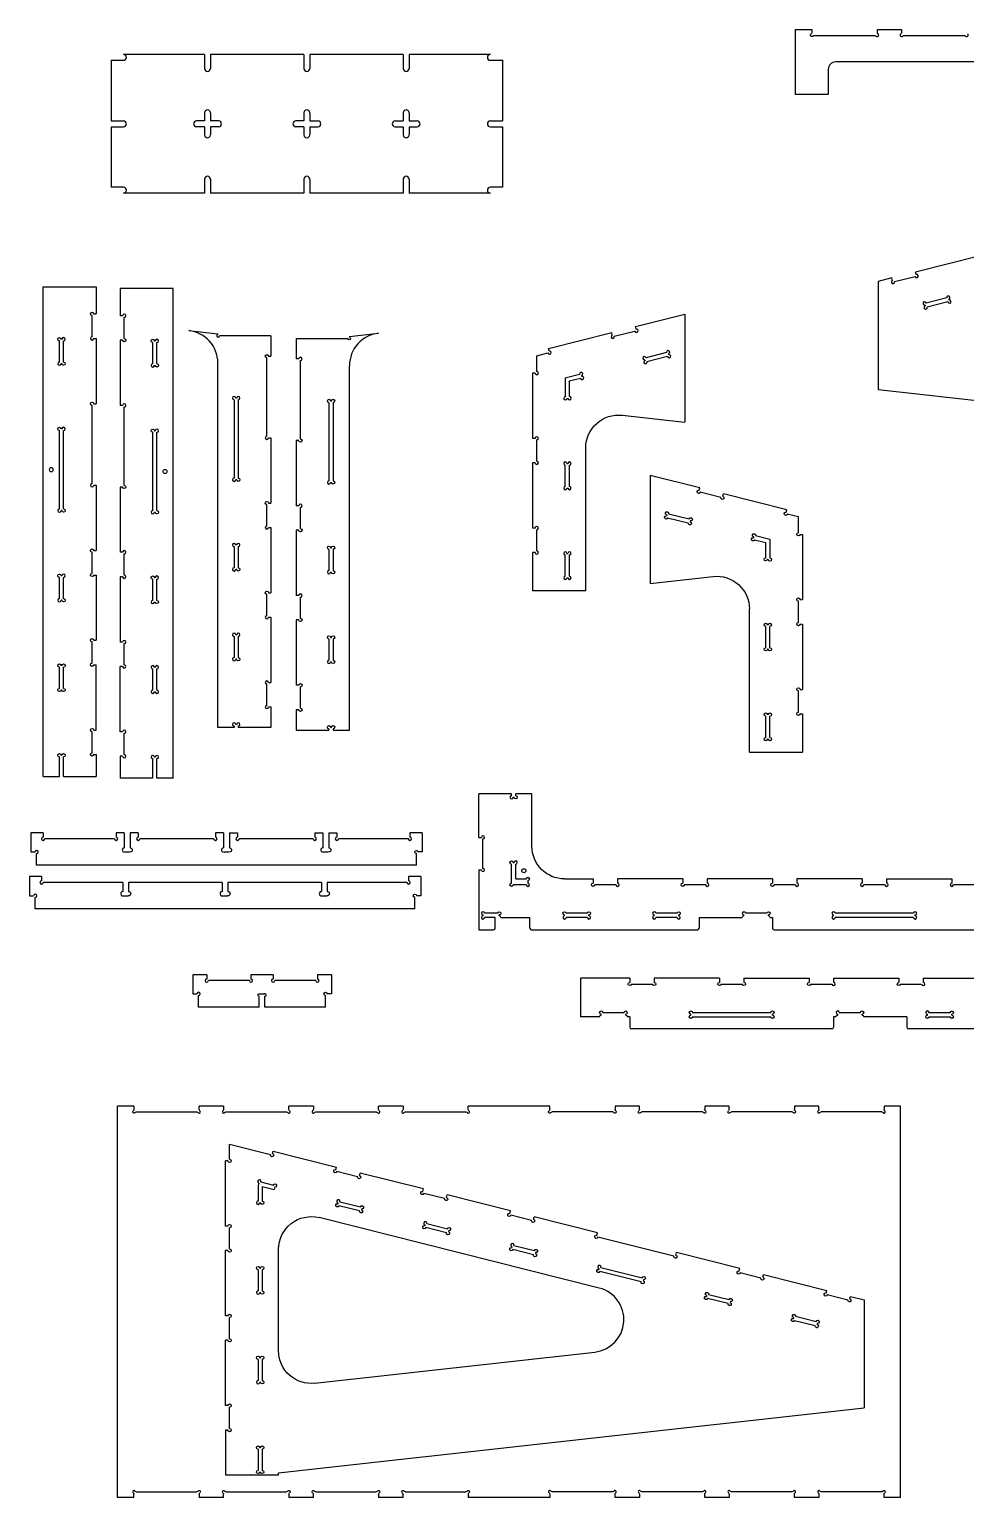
# Model space of a CAD drawing. Extents: x 304 to 4950, y 262 to 4906.
# Drawn here: x 304 to 3220, y 335 to 4906 of the extents above; entities that cross this region are included whole.
import ezdxf

# ---------------------------------------------------------------- set-up
doc = ezdxf.new("R2010")
doc.units = 0
doc.header["$LTSCALE"] = 12.7
doc.layers.add('VISIBLE', color=7, linetype='CONTINUOUS')

msp = doc.modelspace()

# ---------------------------------------------------------------- linework, layer by layer
at = {"layer": 'VISIBLE'}
for p, q in [((2690.7, 4906.3), (2740.7, 4906.3)), ((2690.7, 4703.1), (2690.7, 4906.3)), ((2740.7, 4906.3), (2740.7, 4895.4)), ((2945.5, 4895.4), (2945.5, 4905.5)), ((2945.5, 4905.5), (3020.1, 4905.5)), ((3020.1, 4905.5), (3020.1, 4895.4)), ((2748.8, 4887.3), (2937.4, 4887.3)), ((3028.2, 4887.3), (3216.8, 4887.3)), ((558.6, 4809.9), (596.7, 4809.9)), ((558.6, 4809.9), (558.6, 4621.3)), ((849.7, 4828.1), (596.7, 4828.1)), ((849.7, 4828.1), (849.7, 4784.5)), ((867.9, 4828.1), (867.9, 4784.5)), ((1159.1, 4828.1), (867.9, 4828.1)), ((1159.1, 4828.1), (1159.1, 4784.5)), ((1177.3, 4828.1), (1177.3, 4784.5)), ((1468.4, 4828.1), (1177.3, 4828.1)), ((1468.4, 4828.1), (1468.4, 4784.5)), ((1486.6, 4828.1), (1486.6, 4784.5)), ((1739.7, 4828.1), (1486.6, 4828.1)), ((1739.7, 4809.9), (1777.8, 4809.9)), ((1777.8, 4809.9), (1777.8, 4621.3)), ((3909.9, 4804.7), (2815.6, 4804.7)), ((2792.3, 4781.4), (2792.3, 4703.1)), ((2792.3, 4703.1), (2690.7, 4703.1)), ((558.6, 4621.3), (596.7, 4621.3)), ((849.7, 4621.3), (824.3, 4621.3)), ((849.7, 4646.7), (849.7, 4621.3)), ((867.9, 4646.7), (867.9, 4621.3)), ((893.3, 4621.3), (867.9, 4621.3)), ((1159.1, 4621.3), (1133.7, 4621.3)), ((1159.1, 4646.7), (1159.1, 4621.3)), ((1177.3, 4646.7), (1177.3, 4621.3)), ((1177.3, 4621.3), (1202.7, 4621.3)), ((1443, 4621.3), (1468.4, 4621.3)), ((1468.4, 4646.7), (1468.4, 4621.3)), ((1486.6, 4646.7), (1486.6, 4621.3)), ((1486.6, 4621.3), (1512, 4621.3)), ((1739.7, 4621.3), (1777.8, 4621.3)), ((558.6, 4603.1), (596.7, 4603.1)), ((558.6, 4603.1), (558.6, 4414.5)), ((849.7, 4603.1), (824.3, 4603.1)), ((849.7, 4603.1), (849.7, 4577.7)), ((867.9, 4603.1), (867.9, 4577.7)), ((893.3, 4603.1), (867.9, 4603.1)), ((1159.1, 4603.1), (1133.7, 4603.1)), ((1159.1, 4603.1), (1159.1, 4577.7)), ((1177.3, 4603.1), (1177.3, 4577.7)), ((1177.3, 4603.1), (1202.7, 4603.1)), ((1443, 4603.1), (1468.4, 4603.1)), ((1468.4, 4603.1), (1468.4, 4577.7)), ((1486.6, 4603.1), (1486.6, 4577.7)), ((1486.6, 4603.1), (1512, 4603.1)), ((1739.7, 4603.1), (1777.8, 4603.1)), ((1777.8, 4603.1), (1777.8, 4414.5)), ((849.7, 4439.9), (849.7, 4396.3)), ((867.9, 4439.9), (867.9, 4396.3)), ((1159.1, 4439.9), (1159.1, 4396.3)), ((1177.3, 4439.9), (1177.3, 4396.3)), ((1468.4, 4439.9), (1468.4, 4396.3)), ((1486.6, 4439.9), (1486.6, 4396.3)), ((596.7, 4414.5), (558.6, 4414.5)), ((849.7, 4396.3), (596.7, 4396.3)), ((1159.1, 4396.3), (867.9, 4396.3)), ((1468.4, 4396.3), (1177.3, 4396.3)), ((1739.7, 4396.3), (1486.6, 4396.3)), ((1777.8, 4414.5), (1739.7, 4414.5)), ((3261.7, 4200.3), (3064.6, 4150.7)), ((2990.7, 4132.2), (2947.8, 4121.4)), ((2947.8, 4121.4), (2947.8, 3784.9)), ((2992.6, 4124.5), (2990.7, 4132.2)), ((2998.8, 4120.8), (3062.8, 4136.9)), ((3066.5, 4143.1), (3064.6, 4150.7)), ((346.4, 2580.3), (346.4, 4104.3)), ((346.4, 4104.3), (512, 4104.3)), ((512, 4104.3), (512, 4020.2)), ((586.1, 4099), (586.1, 4014.8)), ((751.8, 4099), (586.1, 4099)), ((751.8, 2575), (751.8, 4099)), ((3161.5, 4070.1), (3097.5, 4054)), ((3093.7, 4035.5), (3096.7, 4035.2)), ((3093.8, 4047.8), (3094.5, 4045.1)), ((3164.7, 4057.5), (3100.6, 4041.4)), ((3167.7, 4066.4), (3168.4, 4063.7)), ((499, 3949.1), (499, 4015.1)), ((504.1, 4020.2), (512, 4020.2)), ((594, 4014.8), (586.1, 4014.8)), ((599.1, 3943.7), (599.1, 4009.8)), ((2191.7, 3980.7), (2345.8, 4019.5)), ((2193.6, 3973.1), (2191.7, 3980.7)), ((2345.8, 4019.5), (2345.8, 3683)), ((397.2, 3870.4), (397.2, 3936.5)), ((405.1, 3941.6), (402.3, 3941.6)), ((410.1, 3870.4), (410.1, 3936.5)), ((504.1, 3944), (512, 3944)), ((512, 3944), (512, 3740.8)), ((586.1, 3938.6), (586.1, 3735.4)), ((594, 3938.6), (586.1, 3938.6)), ((693.1, 3936.2), (695.9, 3936.2)), ((800.4, 3968.5), (890.8, 3958.5)), ((890.8, 3956.6), (890.8, 3958.5)), ((1056.4, 3952.3), (896.3, 3952.3)), ((1056.4, 3952.3), (1056.4, 3888.8)), ((1135.2, 3943.8), (1135.2, 3880.2)), ((1135.2, 3943.8), (1295.3, 3943.8)), ((1300.8, 3950), (1391.2, 3960)), ((1300.8, 3950), (1300.8, 3948.1)), ((1920.7, 3912.6), (2117.8, 3962.2)), ((2119.7, 3954.5), (2117.8, 3962.2)), ((2125.9, 3950.8), (2189.9, 3966.9)), ((688, 3865.1), (688, 3931.1)), ((701, 3865.1), (701, 3931.1)), ((1048.5, 3888.8), (1056.4, 3888.8)), ((1884.4, 3890.2), (1919, 3898.8)), ((1884.4, 3841.2), (1884.4, 3890.2)), ((1922.6, 3905), (1920.7, 3912.6)), ((2288.6, 3900.1), (2224.6, 3884)), ((2291.8, 3887.5), (2227.7, 3871.4)), ((2294.8, 3896.4), (2295.5, 3893.7)), ((405.1, 3865.4), (402.3, 3865.4)), ((693.1, 3860), (695.9, 3860)), ((890.8, 2733.1), (890.8, 3867.5)), ((1043.5, 3639.8), (1043.5, 3883.7)), ((1143, 3880.2), (1135.2, 3880.2)), ((1148.1, 3631.3), (1148.1, 3875.2)), ((1300.8, 2724.6), (1300.8, 3859)), ((2220.9, 3877.8), (2221.6, 3875.1)), ((1871.5, 3836.1), (1871.5, 3632.9)), ((1879.3, 3836.1), (1871.5, 3836.1)), ((2017.7, 3832), (1973.3, 3820.8)), ((1973.3, 3820.8), (1973.3, 3762.6)), ((2020.8, 3819.4), (1985.7, 3810.6)), ((1986.3, 3808.3), (1985.7, 3810.6)), ((1986.3, 3763.4), (1986.3, 3808.3)), ((2023.8, 3828.3), (2024.5, 3825.6)), ((941.6, 3753.1), (941.6, 3509.2)), ((949.5, 3758.1), (946.7, 3758.1)), ((954.6, 3753.1), (954.6, 3509.2)), ((1242.1, 3749.6), (1244.9, 3749.6)), ((1978.4, 3757.5), (1981.3, 3757.5)), ((2947.8, 3784.9), (4772.1, 3582.4)), ((499, 3491.9), (499, 3735.7)), ((504.1, 3740.8), (512, 3740.8)), ((594, 3735.4), (586.1, 3735.4)), ((599.1, 3486.5), (599.1, 3730.4)), ((1237, 3744.5), (1237, 3500.7)), ((1250, 3744.5), (1250, 3500.7)), ((2149.9, 3704.8), (2345.8, 3683)), ((397.2, 3413.2), (397.2, 3657.1)), ((405.1, 3662.2), (402.3, 3662.2)), ((410.1, 3413.2), (410.1, 3657.1)), ((688, 3407.9), (688, 3651.7)), ((693.1, 3656.8), (695.9, 3656.8)), ((701, 3407.9), (701, 3651.7)), ((1048.5, 3634.8), (1056.4, 3634.8)), ((1056.4, 3634.8), (1056.4, 3431.6)), ((1135.2, 3626.2), (1135.2, 3423)), ((1143, 3626.2), (1135.2, 3626.2)), ((1879.3, 3632.9), (1871.5, 3632.9)), ((1884.4, 3561.8), (1884.4, 3627.8)), ((2037.1, 3158.2), (2037.1, 3603.8)), ((1871.5, 3556.7), (1871.5, 3353.5)), ((1879.3, 3556.7), (1871.5, 3556.7)), ((1973.3, 3483.2), (1973.3, 3549.2)), ((1978.4, 3554.3), (1981.2, 3554.3)), ((1986.3, 3483.2), (1986.3, 3549.2)), ((504.1, 3486.8), (512, 3486.8)), ((512, 3486.8), (512, 3283.6)), ((586.1, 3481.4), (586.1, 3278.2)), ((594, 3481.4), (586.1, 3481.4)), ((949.5, 3504.1), (946.7, 3504.1)), ((1242.1, 3495.6), (1244.9, 3495.6)), ((1978.4, 3478.1), (1981.2, 3478.1)), ((2392.1, 3478.7), (2237.9, 3517.5)), ((2237.9, 3517.5), (2237.9, 3181)), ((2390.1, 3471.1), (2392.1, 3478.7)), ((1048.5, 3431.6), (1056.4, 3431.6)), ((2457.9, 3448.8), (2393.8, 3464.9)), ((2464.1, 3452.5), (2466, 3460.2)), ((2663, 3410.6), (2466, 3460.2)), ((405.1, 3408.2), (402.3, 3408.2)), ((693.1, 3402.8), (695.9, 3402.8)), ((1043.5, 3360.4), (1043.5, 3426.5)), ((1143, 3423), (1135.2, 3423)), ((1148.1, 3351.9), (1148.1, 3418)), ((2289, 3394.4), (2288.3, 3391.7)), ((2292, 3385.5), (2356, 3369.4)), ((2295.1, 3398.1), (2359.2, 3382)), ((2661.1, 3403), (2663, 3410.6)), ((2699.4, 3388.1), (2664.8, 3396.8)), ((2699.4, 3339.2), (2699.4, 3388.1)), ((1048.5, 3355.4), (1056.4, 3355.4)), ((1056.4, 3355.4), (1056.4, 3152.2)), ((1135.2, 3346.8), (1135.2, 3143.6)), ((1143, 3346.8), (1135.2, 3346.8)), ((1879.3, 3353.5), (1871.5, 3353.5)), ((1884.4, 3282.4), (1884.4, 3348.4)), ((2362.9, 3375.8), (2362.2, 3373.1)), ((941.6, 3295.9), (941.6, 3229.8)), ((949.5, 3300.9), (946.7, 3300.9)), ((954.6, 3295.9), (954.6, 3229.8)), ((1242.1, 3292.4), (1244.9, 3292.4)), ((2559.9, 3326.3), (2559.3, 3323.6)), ((2563, 3317.4), (2598.1, 3308.6)), ((2566.1, 3330), (2610.5, 3318.8)), ((2597.5, 3306.3), (2598.1, 3308.6)), ((2597.5, 3261.4), (2597.5, 3306.3)), ((2610.5, 3318.8), (2610.5, 3260.5)), ((2704.4, 3334.1), (2712.3, 3334.1)), ((2712.3, 3334.1), (2712.3, 3130.9)), ((499, 3212.5), (499, 3278.5)), ((504.1, 3283.6), (512, 3283.6)), ((594, 3278.2), (586.1, 3278.2)), ((599.1, 3207.1), (599.1, 3273.2)), ((1237, 3287.3), (1237, 3221.3)), ((1250, 3287.3), (1250, 3221.3)), ((1871.5, 3277.3), (1871.5, 3158.2)), ((1879.3, 3277.3), (1871.5, 3277.3)), ((1973.3, 3203.8), (1973.3, 3269.8)), ((1978.4, 3274.9), (1981.2, 3274.9)), ((1986.3, 3203.8), (1986.3, 3269.8)), ((2605.4, 3255.5), (2602.5, 3255.5)), ((405.1, 3205), (402.3, 3205)), ((504.1, 3207.4), (512, 3207.4)), ((512, 3207.4), (512, 3004.2)), ((586.1, 3202), (586.1, 2998.8)), ((594, 3202), (586.1, 3202)), ((949.5, 3224.7), (946.7, 3224.7)), ((1242.1, 3216.2), (1244.9, 3216.2)), ((2237.9, 3181), (2433.9, 3202.8)), ((397.2, 3133.8), (397.2, 3199.9)), ((410.1, 3133.8), (410.1, 3199.9)), ((688, 3128.5), (688, 3194.5)), ((693.1, 3199.6), (695.9, 3199.6)), ((701, 3128.5), (701, 3194.5)), ((2037.1, 3158.2), (1871.5, 3158.2)), ((1978.4, 3198.7), (1981.2, 3198.7)), ((405.1, 3128.8), (402.3, 3128.8)), ((693.1, 3123.4), (695.9, 3123.4)), ((1043.5, 3081), (1043.5, 3147.1)), ((1048.5, 3152.2), (1056.4, 3152.2)), ((1143, 3143.6), (1135.2, 3143.6)), ((1148.1, 3072.5), (1148.1, 3138.6)), ((2699.4, 3059.8), (2699.4, 3125.8)), ((2704.4, 3130.9), (2712.3, 3130.9)), ((1048.5, 3076), (1056.4, 3076)), ((1056.4, 3076), (1056.4, 2872.8)), ((1135.2, 3067.4), (1135.2, 2864.2)), ((1143, 3067.4), (1135.2, 3067.4)), ((2546.7, 2656.2), (2546.7, 3101.8)), ((949.5, 3021.5), (946.7, 3021.5)), ((2597.5, 2981.1), (2597.5, 3047.2)), ((2605.4, 3052.3), (2602.6, 3052.3)), ((2610.5, 2981.1), (2610.5, 3047.2)), ((2704.4, 3054.7), (2712.3, 3054.7)), ((2712.3, 3054.7), (2712.3, 2851.5)), ((499, 2933.1), (499, 2999.1)), ((504.1, 3004.2), (512, 3004.2)), ((594, 2998.8), (586.1, 2998.8)), ((599.1, 2927.7), (599.1, 2993.8)), ((941.6, 3016.5), (941.6, 2950.4)), ((954.6, 3016.5), (954.6, 2950.4)), ((1237, 3007.9), (1237, 2941.9)), ((1242.1, 3013), (1244.9, 3013)), ((1250, 3007.9), (1250, 2941.9)), ((2605.4, 2976.1), (2602.6, 2976.1)), ((504.1, 2928), (512, 2928)), ((512, 2724.8), (512, 2928)), ((949.5, 2945.3), (946.7, 2945.3)), ((1242.1, 2936.8), (1244.9, 2936.8)), ((397.2, 2854.4), (397.2, 2920.5)), ((405.1, 2925.6), (402.3, 2925.6)), ((410.1, 2854.4), (410.1, 2920.5)), ((586.1, 2719.4), (586.1, 2922.6)), ((594, 2922.6), (586.1, 2922.6)), ((688, 2849.1), (688, 2915.1)), ((693.1, 2920.2), (695.9, 2920.2)), ((701, 2849.1), (701, 2915.1)), ((405.1, 2849.4), (402.3, 2849.4)), ((693.1, 2844), (695.9, 2844)), ((1043.5, 2801.6), (1043.5, 2867.7)), ((1048.5, 2872.8), (1056.4, 2872.8)), ((1143, 2864.2), (1135.2, 2864.2)), ((1148.1, 2793.1), (1148.1, 2859.2)), ((2699.4, 2780.4), (2699.4, 2846.4)), ((2704.4, 2851.5), (2712.3, 2851.5)), ((1048.5, 2796.6), (1056.4, 2796.6)), ((1056.4, 2796.6), (1056.4, 2733.1)), ((1135.2, 2788), (1135.2, 2724.6)), ((1143, 2788), (1135.2, 2788)), ((2597.5, 2701.7), (2597.5, 2767.8)), ((2605.4, 2772.9), (2602.6, 2772.9)), ((2610.5, 2701.7), (2610.5, 2767.8)), ((2704.4, 2775.3), (2712.3, 2775.3)), ((2712.3, 2775.3), (2712.3, 2656.2)), ((499, 2653.7), (499, 2719.7)), ((504.1, 2724.8), (512, 2724.8)), ((594, 2719.4), (586.1, 2719.4)), ((599.1, 2648.3), (599.1, 2714.4)), ((941.6, 2733.1), (890.8, 2733.1)), ((941.6, 2737.1), (941.6, 2733.1)), ((949.5, 2742.1), (946.7, 2742.1)), ((954.6, 2737.1), (954.6, 2733.1)), ((1056.4, 2733.1), (954.6, 2733.1)), ((1135.2, 2724.6), (1237, 2724.6)), ((1237, 2728.5), (1237, 2724.6)), ((1242.1, 2733.6), (1244.9, 2733.6)), ((1250, 2728.5), (1250, 2724.6)), ((1250, 2724.6), (1300.8, 2724.6)), ((2546.7, 2656.2), (2712.3, 2656.2)), ((2605.4, 2696.7), (2602.6, 2696.7)), ((397.2, 2580.3), (397.2, 2641.1)), ((405.1, 2646.2), (402.3, 2646.2)), ((410.1, 2580.3), (410.1, 2641.1)), ((504.1, 2648.6), (512, 2648.6)), ((512, 2648.6), (512, 2580.3)), ((586.1, 2643.2), (586.1, 2575)), ((594, 2643.2), (586.1, 2643.2)), ((688, 2575), (688, 2635.7)), ((693.1, 2640.8), (695.9, 2640.8)), ((701, 2575), (701, 2635.7)), ((346.4, 2580.3), (397.2, 2580.3)), ((410.1, 2580.3), (512, 2580.3)), ((688, 2575), (586.1, 2575)), ((751.8, 2575), (701, 2575)), ((1703.8, 2390.7), (1703.8, 2525.7)), ((1805.7, 2525.7), (1703.8, 2525.7)), ((1805.7, 2520.4), (1805.7, 2525.7)), ((1810.8, 2515.3), (1813.6, 2515.3)), ((1818.6, 2520.4), (1818.6, 2525.7)), ((1869.4, 2525.7), (1818.6, 2525.7)), ((1869.4, 2362.9), (1869.4, 2525.7)), ((308.2, 2404.6), (308.2, 2345.1)), ((346.3, 2404.6), (308.2, 2404.6)), ((346.3, 2404.6), (346.3, 2391.4)), ((568.9, 2386.4), (351.4, 2386.4)), ((574, 2404.6), (574, 2391.4)), ((599.4, 2404.6), (574, 2404.6)), ((599.4, 2404.6), (599.4, 2358)), ((617.6, 2404.6), (617.6, 2358)), ((643, 2404.6), (617.6, 2404.6)), ((643, 2404.6), (643, 2391.4)), ((878.3, 2386.4), (648.1, 2386.4)), ((883.3, 2404.6), (883.3, 2391.4)), ((908.7, 2404.6), (883.3, 2404.6)), ((908.7, 2404.6), (908.7, 2358)), ((926.9, 2404.6), (926.9, 2358)), ((926.9, 2404.6), (952.3, 2404.6)), ((952.3, 2404.6), (952.3, 2391.4)), ((1187.6, 2386.4), (957.4, 2386.4)), ((1192.7, 2404.6), (1192.7, 2391.4)), ((1192.7, 2404.6), (1218.1, 2404.6)), ((1218.1, 2404.6), (1218.1, 2358)), ((1236.3, 2404.6), (1236.3, 2358)), ((1236.3, 2404.6), (1261.7, 2404.6)), ((1261.7, 2404.6), (1261.7, 2391.4)), ((1484.3, 2386.4), (1266.8, 2386.4)), ((1489.3, 2404.6), (1489.3, 2391.4)), ((1527.4, 2404.6), (1489.3, 2404.6)), ((1527.4, 2404.6), (1527.4, 2345.1)), ((1703.8, 2390.7), (1711.7, 2390.7)), ((1716.8, 2294.2), (1716.8, 2385.7)), ((308.2, 2345.1), (321.4, 2345.1)), ((326.4, 2303.8), (326.4, 2340)), ((601.2, 2345.1), (615.8, 2345.1)), ((910.5, 2345.1), (925.1, 2345.1)), ((1219.9, 2345.1), (1234.5, 2345.1)), ((1509.2, 2303.8), (1509.2, 2340)), ((1527.4, 2345.1), (1514.3, 2345.1)), ((1509.2, 2303.8), (326.4, 2303.8)), ((1703.8, 2289.1), (1703.8, 2103.1)), ((1703.8, 2289.1), (1711.7, 2289.1)), ((1805.7, 2248.2), (1805.7, 2307)), ((1810.8, 2312.1), (1813.6, 2312.1)), ((1818.6, 2261.3), (1818.6, 2307)), ((303.7, 2268.5), (303.7, 2209)), ((341.8, 2268.5), (303.7, 2268.5)), ((341.8, 2268.5), (341.8, 2255.4)), ((594.8, 2250.3), (346.8, 2250.3)), ((594.8, 2250.3), (594.8, 2222)), ((613, 2250.3), (613, 2222)), ((904.2, 2250.3), (613, 2250.3)), ((904.2, 2250.3), (904.2, 2222)), ((1213.5, 2250.3), (922.4, 2250.3)), ((922.4, 2250.3), (922.4, 2222)), ((1213.5, 2250.3), (1213.5, 2222)), ((1231.7, 2250.3), (1231.7, 2222)), ((1479.7, 2250.3), (1231.7, 2250.3)), ((1484.8, 2268.5), (1484.8, 2255.4)), ((1522.9, 2268.5), (1484.8, 2268.5)), ((1522.9, 2268.5), (1522.9, 2209)), ((1851.4, 2243.1), (1810.8, 2243.1)), ((1818.6, 2261.3), (1851.4, 2261.3)), ((1856.5, 2256.2), (1856.5, 2248.2)), ((1971, 2261.3), (2059.7, 2261.3)), ((2059.7, 2261.3), (2059.7, 2248.2)), ((2130.8, 2243.1), (2064.8, 2243.1)), ((2135.9, 2261.3), (2135.9, 2248.2)), ((2339.1, 2261.3), (2135.9, 2261.3)), ((2339.1, 2261.3), (2339.1, 2248.2)), ((2410.2, 2243.1), (2344.2, 2243.1)), ((2415.3, 2261.3), (2415.3, 2248.2)), ((2618.5, 2261.3), (2415.3, 2261.3)), ((2618.5, 2261.3), (2618.5, 2248.2)), ((2689.6, 2243.1), (2623.6, 2243.1)), ((2694.7, 2261.3), (2694.7, 2248.2)), ((2897.9, 2261.3), (2694.7, 2261.3)), ((2897.9, 2261.3), (2897.9, 2248.2)), ((2969, 2243.1), (2903, 2243.1)), ((2974.1, 2261.3), (2974.1, 2248.2)), ((2974.1, 2261.3), (3177.3, 2261.3)), ((3177.3, 2261.3), (3177.3, 2248.2)), ((3248.4, 2243.1), (3182.4, 2243.1)), ((303.7, 2209), (316.8, 2209)), ((321.9, 2167.7), (321.9, 2203.9)), ((596.6, 2209), (611.2, 2209)), ((906, 2209), (920.6, 2209)), ((1215.3, 2209), (1229.9, 2209)), ((1504.6, 2167.7), (1504.6, 2203.9)), ((1522.9, 2209), (1509.7, 2209)), ((1504.6, 2167.7), (321.9, 2167.7)), ((1716.8, 2149.1), (1716.8, 2146.3)), ((1762.5, 2154.2), (1721.9, 2154.2)), ((1767.6, 2146.3), (1767.6, 2149.1)), ((1970.8, 2146.3), (1970.8, 2149.1)), ((2041.9, 2154.2), (1975.9, 2154.2)), ((2047, 2146.3), (2047, 2149.1)), ((2250.2, 2146.3), (2250.2, 2149.1)), ((2321.3, 2154.2), (2255.3, 2154.2)), ((2326.4, 2146.3), (2326.4, 2149.1)), ((2529.6, 2146.3), (2529.6, 2149.1)), ((2600.7, 2154.2), (2534.7, 2154.2)), ((2605.8, 2146.3), (2605.8, 2149.1)), ((2809, 2146.3), (2809, 2149.1)), ((3057.9, 2154.2), (2814.1, 2154.2)), ((3063, 2146.3), (3063, 2149.1)), ((1703.8, 2103.1), (1749.8, 2103.1)), ((1754.9, 2141.2), (1721.9, 2141.2)), ((1754.9, 2108.2), (1754.9, 2141.2)), ((1772.7, 2141.2), (1862.8, 2141.2)), ((1862.8, 2108.2), (1862.8, 2141.2)), ((1867.9, 2103.1), (2384.8, 2103.1)), ((2041.9, 2141.2), (1975.9, 2141.2)), ((2321.3, 2141.2), (2255.3, 2141.2)), ((2389.9, 2141.2), (2524.5, 2141.2)), ((2389.9, 2141.2), (2389.9, 2108.2)), ((2610.9, 2141.2), (2618.5, 2141.2)), ((2618.5, 2141.2), (2618.5, 2108.2)), ((2623.6, 2103.1), (3248.4, 2103.1)), ((3057.9, 2141.2), (2814.1, 2141.2)), ((812.7, 1962.7), (812.7, 1903.2)), ((856.3, 1962.7), (812.7, 1962.7)), ((856.3, 1962.7), (856.3, 1949.5)), ((989, 1944.5), (861.4, 1944.5)), ((994.1, 1962.7), (994.1, 1949.5)), ((1063.1, 1962.7), (994.1, 1962.7)), ((1063.1, 1962.7), (1063.1, 1949.5)), ((1195.8, 1944.5), (1068.2, 1944.5)), ((1200.9, 1962.7), (1200.9, 1949.5)), ((1244.5, 1962.7), (1200.9, 1962.7)), ((1244.5, 1962.7), (1244.5, 1903.2)), ((2021, 1952.2), (2021, 1832.2)), ((2174, 1952.2), (2021, 1952.2)), ((2174, 1952.2), (2174, 1939.1)), ((2179, 1934), (2245.1, 1934)), ((2250.2, 1952.2), (2250.2, 1939.1)), ((2453.4, 1952.2), (2250.2, 1952.2)), ((2453.4, 1952.2), (2453.4, 1939.1)), ((2458.4, 1934), (2524.5, 1934)), ((2529.6, 1952.2), (2529.6, 1939.1)), ((2529.6, 1952.2), (2732.8, 1952.2)), ((2732.8, 1952.2), (2732.8, 1939.1)), ((2737.8, 1934), (2803.9, 1934)), ((2809, 1952.2), (2809, 1939.1)), ((2809, 1952.2), (3012.2, 1952.2)), ((3012.2, 1952.2), (3012.2, 1939.1)), ((3017.2, 1934), (3083.3, 1934)), ((3088.4, 1952.2), (3088.4, 1939.1)), ((3088.4, 1952.2), (3291.6, 1952.2)), ((812.7, 1903.2), (825.8, 1903.2)), ((830.9, 1861.9), (830.9, 1898.1)), ((1019.5, 1861.9), (1019.5, 1895.8)), ((1020.8, 1903.2), (1036.5, 1903.2)), ((1037.7, 1861.9), (1037.7, 1895.8)), ((1226.3, 1861.9), (1226.3, 1898.1)), ((1244.5, 1903.2), (1231.4, 1903.2)), ((1019.5, 1861.9), (830.9, 1861.9)), ((1226.3, 1861.9), (1037.7, 1861.9)), ((2080, 1832.2), (2021, 1832.2)), ((2085.1, 1837.3), (2085.1, 1840.1)), ((2090.1, 1845.1), (2156.2, 1845.1)), ((2161.3, 1837.3), (2161.3, 1840.1)), ((2174, 1832.2), (2166.3, 1832.2)), ((2174, 1832.2), (2174, 1799.2)), ((2364.5, 1837.3), (2364.5, 1840.1)), ((2369.5, 1845.1), (2613.4, 1845.1)), ((2369.5, 1832.2), (2613.4, 1832.2)), ((2618.5, 1837.3), (2618.5, 1840.1)), ((2816.6, 1832.2), (2809, 1832.2)), ((2809, 1832.2), (2809, 1799.2)), ((2821.7, 1837.3), (2821.7, 1840.1)), ((2826.7, 1845.1), (2892.8, 1845.1)), ((2897.9, 1837.3), (2897.9, 1840.1)), ((3037.6, 1832.2), (2902.9, 1832.2)), ((3037.6, 1832.2), (3037.6, 1799.2)), ((3101.1, 1837.3), (3101.1, 1840.1)), ((3106.1, 1845.1), (3172.2, 1845.1)), ((3106.1, 1832.2), (3172.2, 1832.2)), ((3177.3, 1837.3), (3177.3, 1840.1)), ((2803.9, 1794.1), (2179, 1794.1)), ((3559.5, 1794.1), (3042.6, 1794.1)), ((578.7, 335), (578.7, 1554.2)), ((629.5, 1554.2), (578.7, 1554.2)), ((629.5, 1554.2), (629.5, 1543.2)), ((636.8, 1535.9), (825.4, 1535.9)), ((832.7, 1543.2), (832.7, 1554.2)), ((908.9, 1554.2), (832.7, 1554.2)), ((908.9, 1554.2), (908.9, 1543.2)), ((916.2, 1535.9), (1104.8, 1535.9)), ((1112.1, 1543.2), (1112.1, 1554.2)), ((1188.3, 1554.2), (1112.1, 1554.2)), ((1188.3, 1554.2), (1188.3, 1543.2)), ((1195.6, 1535.9), (1384.2, 1535.9)), ((1391.5, 1543.2), (1391.5, 1554.2)), ((1467.7, 1554.2), (1391.5, 1554.2)), ((1467.7, 1554.2), (1467.7, 1543.2)), ((1475, 1535.9), (1663.6, 1535.9)), ((1670.9, 1543.2), (1670.9, 1554.2)), ((1924.9, 1554.2), (1670.9, 1554.2)), ((1924.9, 1543.2), (1924.9, 1554.2)), ((2120.8, 1535.9), (1932.2, 1535.9)), ((2128.1, 1554.2), (2128.1, 1543.2)), ((2204.3, 1554.2), (2128.1, 1554.2)), ((2204.3, 1543.2), (2204.3, 1554.2)), ((2400.2, 1535.9), (2211.6, 1535.9)), ((2407.5, 1554.2), (2407.5, 1543.2)), ((2483.7, 1554.2), (2407.5, 1554.2)), ((2483.7, 1543.2), (2483.7, 1554.2)), ((2679.6, 1535.9), (2491, 1535.9)), ((2686.9, 1554.2), (2686.9, 1543.2)), ((2763.1, 1554.2), (2686.9, 1554.2)), ((2763.1, 1543.2), (2763.1, 1554.2)), ((2959, 1535.9), (2770.4, 1535.9)), ((2966.3, 1554.2), (2966.3, 1543.2)), ((3017.1, 1554.2), (2966.3, 1554.2)), ((3017.1, 335), (3017.1, 1554.2)), ((927.4, 1388.6), (927.4, 1434.3)), ((1055, 1402.2), (927.4, 1434.3)), ((914.4, 1180.3), (914.4, 1383.5)), ((922.3, 1383.5), (914.4, 1383.5)), ((1061.2, 1405.9), (1063.1, 1413.5)), ((1063.1, 1413.5), (1260.2, 1364)), ((1258.3, 1356.4), (1260.2, 1364)), ((1326, 1334.1), (1262, 1350.2)), ((1332.2, 1337.8), (1334.1, 1345.4)), ((1531.2, 1295.9), (1334.1, 1345.4)), ((1016.7, 1306.8), (1016.3, 1303.7)), ((1016.3, 1303.7), (1016.3, 1258)), ((1018.6, 1314.5), (1016.7, 1306.8)), ((1024.8, 1318.1), (1064.2, 1308.2)), ((1029.2, 1303.7), (1066, 1294.4)), ((1029.2, 1303.7), (1029.2, 1258)), ((1067.9, 1302.1), (1066, 1294.4)), ((1529.3, 1288.3), (1531.2, 1295.9)), ((1597, 1266), (1532.9, 1282.1)), ((1021.3, 1252.9), (1024.1, 1252.9)), ((1265, 1252.5), (1264.3, 1249.8)), ((1332, 1227.6), (1268, 1243.7)), ((1271.1, 1256.2), (1335.2, 1240.1)), ((1603.2, 1269.7), (1605.1, 1277.3)), ((1802.1, 1227.8), (1605.1, 1277.3)), ((2078.8, 987.5), (1206.4, 1206.8)), ((1338.9, 1234), (1338.2, 1231.3)), ((1800.2, 1220.2), (1802.1, 1227.8)), ((1868, 1197.9), (1803.9, 1214)), ((1874.1, 1201.6), (1876, 1209.2)), ((2073.1, 1159.7), (1876, 1209.2)), ((922.3, 1180.3), (914.4, 1180.3)), ((927.4, 1109.2), (927.4, 1175.2)), ((1536, 1184.4), (1535.3, 1181.7)), ((1603, 1159.5), (1539, 1175.6)), ((1542.1, 1188.1), (1606.2, 1172)), ((1609.9, 1165.9), (1609.2, 1163.1)), ((2071.2, 1152), (2073.1, 1159.7)), ((2311.4, 1086.4), (2074.9, 1145.9)), ((914.4, 900.9), (914.4, 1104.1)), ((922.3, 1104.1), (914.4, 1104.1)), ((1080, 792.1), (1080, 1108.2)), ((1806.9, 1116.3), (1806.2, 1113.6)), ((1874, 1091.4), (1809.9, 1107.5)), ((1813.1, 1120), (1877.1, 1103.9)), ((1880.8, 1097.8), (1880.1, 1095)), ((2317.5, 1090.1), (2319.5, 1097.8)), ((2516.5, 1048.2), (2319.5, 1097.8)), ((2084.1, 1051.9), (2212.7, 1019.6)), ((1016.3, 1044.6), (1016.3, 978.6)), ((1021.3, 1049.7), (1024.1, 1049.7)), ((1029.2, 1044.6), (1029.2, 978.6)), ((2077.9, 1048.2), (2077.2, 1045.5)), ((2209.5, 1007), (2080.9, 1039.3)), ((2216.4, 1013.4), (2215.7, 1010.7)), ((2514.6, 1040.6), (2516.5, 1048.2)), ((2582.3, 1018.3), (2518.3, 1034.4)), ((2588.5, 1022), (2590.4, 1029.7)), ((2590.4, 1029.7), (2787.5, 980.1)), ((1021.3, 973.5), (1024.1, 973.5)), ((2413.4, 963.9), (2412.8, 961.2)), ((2419.6, 967.6), (2483.6, 951.5)), ((2785.6, 972.5), (2787.5, 980.1)), ((2853.3, 950.2), (2789.3, 966.3)), ((2859.5, 953.9), (2861.4, 961.6)), ((2861.4, 961.6), (2904.3, 950.8)), ((2480.5, 938.9), (2416.4, 955)), ((2487.3, 945.3), (2486.7, 942.6)), ((2904.3, 950.8), (2904.3, 614.3)), ((922.3, 900.9), (914.4, 900.9)), ((927.4, 829.8), (927.4, 895.8)), ((2684.4, 895.8), (2683.7, 893.1)), ((2687.4, 886.9), (2751.5, 870.8)), ((2690.6, 899.5), (2754.6, 883.4)), ((2758.3, 877.2), (2757.6, 874.5)), ((914.4, 621.5), (914.4, 824.7)), ((922.3, 824.7), (914.4, 824.7)), ((2755.5, 864.6), (2758.4, 864.9)), ((1192.8, 691.1), (2065.3, 788)), ((1016.3, 765.2), (1016.3, 699.2)), ((1021.3, 770.3), (1024.1, 770.3)), ((1029.2, 765.2), (1029.2, 699.2)), ((1021.3, 694.1), (1024.1, 694.1)), ((922.3, 621.5), (914.4, 621.5)), ((927.4, 550.4), (927.4, 616.4)), ((1080, 411.8), (2904.3, 614.3)), ((914.4, 545.3), (914.4, 405.6)), ((922.3, 545.3), (914.4, 545.3)), ((1016.3, 485.8), (1016.3, 419.8)), ((1021.3, 490.9), (1024.1, 490.9)), ((1029.2, 485.8), (1029.2, 419.8)), ((1021.3, 414.7), (1024.1, 414.7)), ((1080, 405.6), (1080, 411.8)), ((914.4, 405.6), (1080, 405.6)), ((629.5, 335), (578.7, 335)), ((629.5, 335), (629.5, 345.9)), ((636.8, 353.2), (825.4, 353.2)), ((832.7, 345.9), (832.7, 335)), ((908.9, 335), (832.7, 335)), ((908.9, 335), (908.9, 345.9)), ((916.2, 353.2), (1104.8, 353.2)), ((1112.1, 345.9), (1112.1, 335)), ((1188.3, 335), (1112.1, 335)), ((1188.3, 335), (1188.3, 345.9)), ((1195.6, 353.2), (1384.2, 353.2)), ((1391.5, 345.9), (1391.5, 335)), ((1467.7, 335), (1391.5, 335)), ((1467.7, 335), (1467.7, 345.9)), ((1475, 353.2), (1663.6, 353.2)), ((1670.9, 345.9), (1670.9, 335)), ((1924.9, 335), (1670.9, 335)), ((1924.9, 345.9), (1924.9, 335)), ((2120.8, 353.2), (1932.2, 353.2)), ((2128.1, 335), (2128.1, 345.9)), ((2204.3, 335), (2128.1, 335)), ((2204.3, 345.9), (2204.3, 335)), ((2400.2, 353.2), (2211.6, 353.2)), ((2407.5, 335), (2407.5, 345.9)), ((2483.7, 335), (2407.5, 335)), ((2483.7, 345.9), (2483.7, 335)), ((2679.6, 353.2), (2491, 353.2)), ((2686.9, 335), (2686.9, 345.9)), ((2763.1, 335), (2686.9, 335)), ((2763.1, 345.9), (2763.1, 335)), ((2959, 353.2), (2770.4, 353.2)), ((2966.3, 335), (2966.3, 345.9)), ((3017.1, 335), (2966.3, 335))]:
    msp.add_line(p, q, dxfattribs=at)
at = {"layer": 'VISIBLE', "extrusion": (1.22465e-16, 6.12323e-17, -1)}
msp.add_circle((-371.8, 3535.2), 6.35, dxfattribs=at)
at = {"layer": 'VISIBLE'}
for centre in [(726.4, 3529.8), (1844, 2286.7)]:
    msp.add_circle(centre, 6.35, dxfattribs=at)
at = {"layer": 'VISIBLE', "extrusion": (0, 6.12323e-17, -1)}
for centre, radius, start, end in [((-2741.5, 4888.1), 4.6, 214.8499, 55.1501), ((-2736.4, 4895.4), 4.29, 180, 235.1501), ((-2949.8, 4895.4), 4.29, 304.8499, 0), ((-3015.8, 4895.4), 4.29, 180, 235.1501), ((-2748.8, 4883), 4.29, 34.8499, 90), ((-2937.4, 4883), 4.29, 90, 145.1501), ((-3028.2, 4883), 4.29, 34.8499, 90), ((-3216.8, 4883), 4.29, 90, 145.1501), ((-599.1, 3938.6), 5.08, 90, 0), ((-688, 3936.2), 5.08, 270, 180), ((-1043.5, 3888.8), 5.08, 270, 180), ((-701, 3860), 5.08, 90, 0), ((-2138.7, 3603.8), 101.6, 0, 96.3342), ((-688, 3656.8), 5.08, 270, 180), ((-599.1, 3481.4), 5.08, 90, 0), ((-954.6, 3504.1), 5.08, 90, 0), ((-1043.5, 3431.6), 5.08, 270, 180), ((-701, 3402.8), 5.08, 90, 0), ((-688, 3199.6), 5.08, 270, 180), ((-954.6, 3224.7), 5.08, 90, 0), ((-1043.5, 3152.2), 5.08, 270, 180), ((-701, 3123.4), 5.08, 90, 0), ((-954.6, 2945.3), 5.08, 90, 0), ((-1818.6, 2515.3), 5.08, 90, 0), ((-1971, 2362.9), 101.6, 270, 0), ((-1805.7, 2312.1), 5.08, 270, 180), ((-1805.7, 2243.1), 5.08, 180, 90), ((-1856.5, 2261.3), 5.08, 0, 270), ((-2059.7, 2243.1), 5.08, 180, 90), ((-2339.1, 2243.1), 5.08, 180, 90), ((-2618.5, 2243.1), 5.08, 180, 90), ((-1767.6, 2154.2), 5.08, 0, 270), ((-1970.8, 2154.2), 5.08, 270, 180), ((-2047, 2154.2), 5.08, 0, 270), ((-2326.4, 2154.2), 5.08, 0, 270), ((-2605.8, 2154.2), 5.08, 0, 270)]:
    msp.add_arc(centre, radius, start, end, dxfattribs=at)
at = {"layer": 'VISIBLE'}
for centre, radius, start, end in [((2944.7, 4888.1), 4.6, 214.8499, 55.1501), ((3020.9, 4888.1), 4.6, 124.8499, 325.1501), ((3224.1, 4888.1), 4.6, 214.8499, 55.1501), ((596.7, 4819), 9.11, 270, 90), ((1739.7, 4819), 9.11, 90, 270), ((2815.6, 4781.4), 23.3, 90, 180), ((858.8, 4784.5), 9.11, 180, 0), ((1168.2, 4784.5), 9.11, 180, 0), ((1477.5, 4784.5), 9.11, 180, 0), ((596.7, 4612.2), 9.11, 270, 90), ((824.3, 4612.2), 9.11, 90, 270), ((858.8, 4646.7), 9.11, 0, 180), ((893.3, 4612.2), 9.11, 270, 90), ((1133.7, 4612.2), 9.11, 90, 270), ((1168.2, 4646.7), 9.11, 0, 180), ((1202.7, 4612.2), 9.11, 270, 90), ((1443, 4612.2), 9.11, 90, 270), ((1477.5, 4646.7), 9.11, 0, 180), ((1512, 4612.2), 9.11, 270, 90), ((1739.7, 4612.2), 9.11, 90, 270), ((858.8, 4577.7), 9.11, 180, 0), ((1168.2, 4577.7), 9.11, 180, 0), ((1477.5, 4577.7), 9.11, 180, 0), ((858.8, 4439.9), 9.11, 0, 180), ((1168.2, 4439.9), 9.11, 0, 180), ((1477.5, 4439.9), 9.11, 0, 180), ((596.7, 4405.4), 9.11, 270, 90), ((1739.7, 4405.4), 9.11, 90, 270), ((2993.9, 4119.6), 5.08, 104.1081, 14.1081), ((3067.8, 4138.2), 5.08, 194.1081, 104.1081), ((3166.5, 4071.3), 5.08, 284.1081, 194.1081), ((3092.6, 4052.8), 5.08, 14.1081, 284.1081), ((3095.7, 4040.2), 5.08, 104.1081, 246.6957), ((3095.7, 4040.2), 5.08, 280.6359, 14.1081), ((3169.6, 4058.8), 5.08, 194.1081, 104.1081), ((599.1, 4014.8), 5.08, 270, 180), ((410.1, 3941.6), 5.08, 270, 180), ((499, 3944), 5.08, 90, 0), ((701, 3936.2), 5.08, 270, 180), ((789.2, 3867.5), 101.6, 360, 83.6658), ((891.8, 3952.3), 4.45, 102.9092, 0), ((1402.4, 3859), 101.6, 96.3342, 180), ((2121, 3949.6), 5.08, 104.1081, 14.1081), ((2194.9, 3968.2), 5.08, 194.1081, 104.1081), ((1923.9, 3900.1), 5.08, 194.1081, 104.1081), ((2219.7, 3882.8), 5.08, 14.1081, 284.1081), ((2293.6, 3901.3), 5.08, 284.1081, 194.1081), ((2296.7, 3888.8), 5.08, 194.1081, 104.1081), ((397.2, 3865.4), 5.08, 90, 0), ((688, 3860), 5.08, 90, 0), ((1148.1, 3880.2), 5.08, 270, 180), ((1884.4, 3836.1), 5.08, 180, 90), ((2222.8, 3870.2), 5.08, 104.1081, 14.1081), ((2022.6, 3833.2), 5.08, 284.1081, 194.1081), ((2025.7, 3820.7), 5.08, 194.1081, 104.1081), ((941.6, 3758.1), 5.08, 0, 270), ((954.6, 3758.1), 5.08, 270, 180), ((1973.3, 3757.5), 5.08, 90, 0), ((1986.3, 3758.4), 5.08, 190.0015, 90), ((599.1, 3735.4), 5.08, 270, 180), ((410.1, 3662.2), 5.08, 270, 180), ((701, 3656.8), 5.08, 270, 180), ((1043.5, 3634.8), 5.08, 90, 0), ((1884.4, 3632.9), 5.08, 270, 180), ((1884.4, 3556.7), 5.08, 180, 90), ((1973.3, 3554.3), 5.08, 0, 270), ((1986.3, 3554.3), 5.08, 270, 180), ((499, 3486.8), 5.08, 90, 0), ((941.6, 3504.1), 5.08, 90, 0), ((1237, 3495.6), 5.08, 90, 0), ((1973.3, 3478.1), 5.08, 90, 0), ((1986.3, 3478.1), 5.08, 180, 90), ((397.2, 3408.2), 5.08, 90, 0), ((688, 3402.8), 5.08, 90, 0), ((1148.1, 3423), 5.08, 270, 180), ((1043.5, 3355.4), 5.08, 90, 0), ((1884.4, 3353.5), 5.08, 270, 180), ((941.6, 3300.9), 5.08, 0, 270), ((954.6, 3300.9), 5.08, 270, 180), ((599.1, 3278.2), 5.08, 270, 180), ((1884.4, 3277.3), 5.08, 180, 90), ((1973.3, 3274.9), 5.08, 0, 270), ((1986.3, 3274.9), 5.08, 270, 180), ((410.1, 3205), 5.08, 270, 180), ((599.1, 3202), 5.08, 180, 90), ((701, 3199.6), 5.08, 270, 180), ((941.6, 3224.7), 5.08, 90, 0), ((1237, 3216.2), 5.08, 90, 0), ((1973.3, 3198.7), 5.08, 90, 0), ((1986.3, 3198.7), 5.08, 180, 90), ((397.2, 3128.8), 5.08, 90, 0), ((688, 3123.4), 5.08, 90, 0), ((1148.1, 3143.6), 5.08, 270, 180), ((1043.5, 3076), 5.08, 90, 0), ((941.6, 3021.5), 5.08, 0, 270), ((954.6, 3021.5), 5.08, 270, 180), ((599.1, 2998.8), 5.08, 270, 180), ((599.1, 2922.6), 5.08, 180, 90), ((941.6, 2945.3), 5.08, 90, 0), ((1237, 2936.8), 5.08, 90, 0), ((688, 2920.2), 5.08, 0, 270), ((701, 2920.2), 5.08, 270, 180), ((688, 2844), 5.08, 90, 0), ((701, 2844), 5.08, 180, 90), ((1043.5, 2872.8), 5.08, 0, 270), ((1043.5, 2796.6), 5.08, 90, 0), ((941.6, 2742.1), 5.08, 0, 270), ((954.6, 2742.1), 5.08, 270, 180), ((599.1, 2719.4), 5.08, 270, 180), ((599.1, 2643.2), 5.08, 180, 90), ((688, 2640.8), 5.08, 0, 270), ((701, 2640.8), 5.08, 270, 180), ((1805.7, 2515.3), 5.08, 90, 0), ((346.3, 2386.4), 5.08, 90, 0), ((574, 2386.4), 5.08, 180, 90), ((643, 2386.4), 5.08, 90, 0), ((883.3, 2386.4), 5.08, 180, 90), ((952.3, 2386.4), 5.08, 90, 0), ((1192.7, 2386.4), 5.08, 180, 90), ((1261.7, 2386.4), 5.08, 90, 0), ((1489.3, 2386.4), 5.08, 180, 90), ((1716.8, 2390.7), 5.08, 270, 180), ((326.4, 2345.1), 5.08, 270, 180), ((599.4, 2351.4), 6.6, 90, 285.9424), ((908.7, 2351.4), 6.6, 90, 285.9424), ((1218.1, 2351.4), 6.6, 90, 285.9424), ((1716.8, 2289.1), 5.08, 180, 90), ((1818.6, 2312.1), 5.08, 270, 180), ((341.8, 2250.3), 5.08, 90, 0), ((1484.8, 2250.3), 5.08, 180, 90), ((1856.5, 2243.1), 5.08, 180, 90), ((2135.9, 2243.1), 5.08, 180, 90), ((2415.3, 2243.1), 5.08, 180, 90), ((2694.7, 2243.1), 5.08, 180, 90), ((2897.9, 2243.1), 5.08, 90, 0), ((2974.1, 2243.1), 5.08, 180, 90), ((3177.3, 2243.1), 5.08, 90, 0), ((321.9, 2209), 5.08, 270, 180), ((594.8, 2215.4), 6.6, 90, 285.9424), ((904.2, 2215.4), 6.6, 90, 285.9424), ((1213.5, 2215.4), 6.6, 90, 285.9424), ((1716.8, 2154.2), 5.08, 0, 270), ((2250.2, 2154.2), 5.08, 0, 270), ((2529.6, 2154.2), 5.08, 0, 270), ((2809, 2154.2), 5.08, 0, 270), ((3063, 2154.2), 5.08, 270, 180), ((1716.8, 2141.2), 5.08, 90, 0), ((1749.8, 2108.2), 5.08, 270, 0), ((1767.6, 2141.2), 5.08, 0, 90), ((1867.9, 2108.2), 5.08, 180, 270), ((1970.8, 2141.2), 5.08, 90, 0), ((2047, 2141.2), 5.08, 180, 90), ((2250.2, 2141.2), 5.08, 90, 0), ((2326.4, 2141.2), 5.08, 180, 90), ((2384.8, 2108.2), 5.08, 270, 0), ((2529.6, 2141.2), 5.08, 90, 180), ((2605.8, 2141.2), 5.08, 0, 90), ((2623.6, 2108.2), 5.08, 180, 270), ((2809, 2141.2), 5.08, 90, 0), ((3063, 2141.2), 5.08, 180, 90), ((856.3, 1944.5), 5.08, 90, 0), ((994.1, 1944.5), 5.08, 180, 90), ((1063.1, 1944.5), 5.08, 90, 0), ((1200.9, 1944.5), 5.08, 180, 90), ((2809, 1934), 5.08, 180, 90), ((3088.4, 1934), 5.08, 180, 90), ((830.9, 1903.2), 5.08, 270, 180), ((1037.7, 1899.6), 3.81, 270, 109.4712), ((2821.7, 1845.1), 5.08, 0, 270), ((3101.1, 1845.1), 5.08, 0, 270), ((2179, 1799.2), 5.08, 180, 270), ((2803.9, 1799.2), 5.08, 270, 0), ((3042.6, 1799.2), 5.08, 180, 270), ((832.7, 1535.9), 3.81, 214.8499, 55.1501), ((908.9, 1535.9), 3.81, 124.8499, 325.1501), ((1112.1, 1535.9), 3.81, 214.8499, 55.1501), ((1188.3, 1535.9), 3.81, 124.8499, 325.1501), ((1391.5, 1535.9), 3.81, 214.8499, 55.1501), ((1467.7, 1535.9), 3.81, 124.8499, 325.1501), ((1670.9, 1535.9), 3.81, 214.8499, 55.1501), ((2966.3, 1535.9), 3.81, 214.8499, 55.1501), ((1019.9, 1319.4), 5.08, 345.8919, 255.8919), ((1016.3, 1252.9), 5.08, 90, 0), ((1266.2, 1257.5), 5.08, 345.8919, 255.8919), ((1537.2, 1189.4), 5.08, 345.8919, 255.8919), ((1808.2, 1121.3), 5.08, 345.8919, 255.8919), ((2079.1, 1053.2), 5.08, 345.8919, 255.8919), ((1016.3, 973.5), 5.08, 90, 0), ((2054.1, 889), 101.6, 276.3342, 75.8919), ((1016.3, 694.1), 5.08, 90, 0), ((629.5, 353.2), 3.81, 34.8499, 235.1501), ((1924.9, 353.2), 3.81, 34.8499, 235.1501), ((2128.1, 353.2), 3.81, 304.8499, 145.1501), ((2204.3, 353.2), 3.81, 34.8499, 235.1501), ((2407.5, 353.2), 3.81, 304.8499, 145.1501), ((2483.7, 353.2), 3.81, 34.8499, 235.1501), ((2686.9, 353.2), 3.81, 304.8499, 145.1501), ((2763.1, 353.2), 3.81, 34.8499, 235.1501)]:
    msp.add_arc(centre, radius, start, end, dxfattribs=at)
at = {"layer": 'VISIBLE', "extrusion": (1.22465e-16, 6.12323e-17, -1)}
for centre, radius, start, end in [((-499, 4020.2), 5.08, 270, 180), ((-397.2, 3941.6), 5.08, 270, 180), ((-1299.8, 3943.8), 4.45, 102.9092, 0), ((-410.1, 3865.4), 5.08, 90, 0), ((-1237, 3749.6), 5.08, 270, 180), ((-1250, 3749.6), 5.08, 0, 270), ((-499, 3740.8), 5.08, 270, 180), ((-397.2, 3662.2), 5.08, 270, 180), ((-1148.1, 3626.2), 5.08, 90, 0), ((-1250, 3495.6), 5.08, 90, 0), ((-2388.9, 3466.2), 5.08, 194.1081, 104.1081), ((-2462.8, 3447.6), 5.08, 104.1081, 14.1081), ((-410.1, 3408.2), 5.08, 90, 0), ((-2287.1, 3386.7), 5.08, 194.1081, 104.1081), ((-2290.2, 3399.3), 5.08, 284.1081, 194.1081), ((-2364.1, 3380.7), 5.08, 14.1081, 284.1081), ((-2659.9, 3398.1), 5.08, 194.1081, 104.1081), ((-1148.1, 3346.8), 5.08, 90, 0), ((-2361, 3368.2), 5.08, 104.1081, 14.1081), ((-2699.4, 3334.1), 5.08, 180, 90), ((-1237, 3292.4), 5.08, 270, 180), ((-1250, 3292.4), 5.08, 0, 270), ((-2558, 3318.6), 5.08, 194.1081, 104.1081), ((-2561.2, 3331.2), 5.08, 284.1081, 194.1081), ((-499, 3283.6), 5.08, 270, 180), ((-2597.5, 3256.3), 5.08, 190.0015, 90), ((-2610.5, 3255.5), 5.08, 90, 0), ((-397.2, 3205), 5.08, 270, 180), ((-499, 3207.4), 5.08, 180, 90), ((-1250, 3216.2), 5.08, 90, 0), ((-2445.1, 3101.8), 101.6, 83.6658, 180), ((-410.1, 3128.8), 5.08, 90, 0), ((-2699.4, 3130.9), 5.08, 270, 180), ((-1148.1, 3067.4), 5.08, 90, 0), ((-1237, 3013), 5.08, 270, 180), ((-1250, 3013), 5.08, 0, 270), ((-2597.5, 3052.3), 5.08, 270, 180), ((-2610.5, 3052.3), 5.08, 0, 270), ((-2699.4, 3054.7), 5.08, 180, 90), ((-499, 3004.2), 5.08, 270, 180), ((-2597.5, 2976.1), 5.08, 180, 90), ((-2610.5, 2976.1), 5.08, 90, 0), ((-397.2, 2925.6), 5.08, 270, 180), ((-410.1, 2925.6), 5.08, 0, 270), ((-499, 2928), 5.08, 180, 90), ((-1250, 2936.8), 5.08, 90, 0), ((-397.2, 2849.4), 5.08, 180, 90), ((-410.1, 2849.4), 5.08, 90, 0), ((-1148.1, 2864.2), 5.08, 0, 270), ((-2699.4, 2851.5), 5.08, 270, 180), ((-1148.1, 2788), 5.08, 90, 0), ((-2597.5, 2772.9), 5.08, 270, 180), ((-2610.5, 2772.9), 5.08, 0, 270), ((-2699.4, 2775.3), 5.08, 180, 90), ((-499, 2724.8), 5.08, 270, 180), ((-1237, 2733.6), 5.08, 270, 180), ((-1250, 2733.6), 5.08, 0, 270), ((-2597.5, 2696.7), 5.08, 180, 90), ((-2610.5, 2696.7), 5.08, 90, 0), ((-499, 2648.6), 5.08, 180, 90), ((-397.2, 2646.2), 5.08, 270, 180), ((-410.1, 2646.2), 5.08, 0, 270), ((-2174, 1934), 5.08, 180, 90), ((-2250.2, 1934), 5.08, 90, 0), ((-2453.4, 1934), 5.08, 180, 90), ((-2529.6, 1934), 5.08, 90, 0), ((-2732.8, 1934), 5.08, 180, 90), ((-3012.2, 1934), 5.08, 180, 90), ((-2085.1, 1845.1), 5.08, 270, 180), ((-2085.1, 1832.2), 5.08, 0, 90), ((-2161.3, 1845.1), 5.08, 0, 270), ((-2161.3, 1832.2), 5.08, 90, 180), ((-2364.5, 1845.1), 5.08, 270, 180), ((-2364.5, 1832.2), 5.08, 180, 90), ((-2618.5, 1845.1), 5.08, 0, 270), ((-2618.5, 1832.2), 5.08, 90, 0), ((-2821.7, 1832.2), 5.08, 0, 90), ((-2897.9, 1845.1), 5.08, 0, 270), ((-2897.9, 1832.2), 5.08, 90, 180), ((-3101.1, 1832.2), 5.08, 180, 90), ((-3177.3, 1845.1), 5.08, 0, 270), ((-3177.3, 1832.2), 5.08, 90, 0), ((-927.4, 1383.5), 5.08, 90, 0), ((-1060, 1401), 5.08, 104.1081, 14.1081), ((-1257, 1351.4), 5.08, 194.1081, 104.1081), ((-1330.9, 1332.9), 5.08, 104.1081, 14.1081), ((-1069.1, 1307), 5.08, 14.1081, 284.1081), ((-1528, 1283.3), 5.08, 194.1081, 104.1081), ((-1029.2, 1252.9), 5.08, 90, 0), ((-1263.1, 1244.9), 5.08, 194.1081, 104.1081), ((-1340.1, 1238.9), 5.08, 14.1081, 284.1081), ((-1601.9, 1264.8), 5.08, 104.1081, 14.1081), ((-1181.6, 1108.2), 101.6, 0, 104.1081), ((-1337, 1226.3), 5.08, 104.1081, 14.1081), ((-1799, 1215.2), 5.08, 194.1081, 104.1081), ((-1872.9, 1196.7), 5.08, 104.1081, 14.1081), ((-927.4, 1180.3), 5.08, 0, 270), ((-1534, 1176.8), 5.08, 194.1081, 104.1081), ((-1607.9, 1158.2), 5.08, 104.1081, 14.1081), ((-1611.1, 1170.8), 5.08, 14.1081, 284.1081), ((-2070, 1147.1), 5.08, 194.1081, 104.1081), ((-927.4, 1104.1), 5.08, 90, 0), ((-1805, 1108.7), 5.08, 194.1081, 104.1081), ((-1882.1, 1102.7), 5.08, 14.1081, 284.1081), ((-1016.3, 1049.7), 5.08, 270, 180), ((-1029.2, 1049.7), 5.08, 0, 270), ((-1878.9, 1090.1), 5.08, 104.1081, 14.1081), ((-2316.3, 1085.2), 5.08, 104.1081, 14.1081), ((-2076, 1040.6), 5.08, 194.1081, 104.1081), ((-2214.4, 1005.8), 5.08, 104.1081, 14.1081), ((-2217.6, 1018.3), 5.08, 14.1081, 284.1081), ((-2513.4, 1035.7), 5.08, 194.1081, 104.1081), ((-2587.3, 1017.1), 5.08, 104.1081, 14.1081), ((-1029.2, 973.5), 5.08, 90, 0), ((-2411.5, 956.3), 5.08, 194.1081, 104.1081), ((-2414.7, 968.8), 5.08, 284.1081, 194.1081), ((-2784.3, 967.6), 5.08, 194.1081, 104.1081), ((-2485.4, 937.7), 5.08, 104.1081, 14.1081), ((-2488.6, 950.2), 5.08, 14.1081, 284.1081), ((-2858.2, 949), 5.08, 104.1081, 14.1081), ((-927.4, 900.9), 5.08, 0, 270), ((-2682.5, 888.2), 5.08, 194.1081, 104.1081), ((-2685.6, 900.7), 5.08, 284.1081, 194.1081), ((-2756.4, 869.6), 5.08, 280.6359, 14.1081), ((-2759.5, 882.1), 5.08, 14.1081, 284.1081), ((-2756.4, 869.6), 5.08, 104.1081, 246.6957), ((-927.4, 824.7), 5.08, 90, 0), ((-1181.6, 792.1), 101.6, 263.6658, 0), ((-1016.3, 770.3), 5.08, 270, 180), ((-1029.2, 770.3), 5.08, 0, 270), ((-1029.2, 694.1), 5.08, 90, 0), ((-927.4, 621.5), 5.08, 0, 270), ((-927.4, 545.3), 5.08, 90, 0), ((-1016.3, 490.9), 5.08, 270, 180), ((-1029.2, 490.9), 5.08, 0, 270), ((-1016.3, 414.7), 5.08, 180, 90), ((-1029.2, 414.7), 5.08, 90, 0)]:
    msp.add_arc(centre, radius, start, end, dxfattribs=at)
at = {"layer": 'VISIBLE', "extrusion": (0, 0, -1)}
for centre, radius, start, end in [((-617.6, 2351.4), 6.6, 90, 285.9424), ((-926.9, 2351.4), 6.6, 90, 285.9424), ((-1236.3, 2351.4), 6.6, 90, 285.9424), ((-1509.2, 2345.1), 5.08, 270, 180), ((-613, 2215.4), 6.6, 90, 285.9424), ((-922.4, 2215.4), 6.6, 90, 285.9424), ((-1231.7, 2215.4), 6.6, 90, 285.9424), ((-1504.6, 2209), 5.08, 270, 180), ((-1019.5, 1899.6), 3.81, 270, 109.4712), ((-1226.3, 1903.2), 5.08, 270, 180), ((-629.5, 1535.9), 3.81, 214.8499, 55.1501), ((-624.4, 1543.2), 5.08, 180, 235.1501), ((-636.8, 1530.9), 5.08, 34.8499, 90), ((-825.4, 1530.9), 5.08, 90, 145.1501), ((-837.7, 1543.2), 5.08, 304.8499, 0), ((-903.8, 1543.2), 5.08, 180, 235.1501), ((-916.2, 1530.9), 5.08, 34.8499, 90), ((-1104.8, 1530.9), 5.08, 90, 145.1501), ((-1117.1, 1543.2), 5.08, 304.8499, 0), ((-1183.2, 1543.2), 5.08, 180, 235.1501), ((-1195.6, 1530.9), 5.08, 34.8499, 90), ((-1384.2, 1530.9), 5.08, 90, 145.1501), ((-1396.5, 1543.2), 5.08, 304.8499, 0), ((-1462.6, 1543.2), 5.08, 180, 235.1501), ((-1475, 1530.9), 5.08, 34.8499, 90), ((-1663.6, 1530.9), 5.08, 90, 145.1501), ((-1675.9, 1543.2), 5.08, 304.8499, 0), ((-1924.9, 1535.9), 3.81, 214.8499, 55.1501), ((-1919.8, 1543.2), 5.08, 180, 235.1501), ((-1932.2, 1530.9), 5.08, 34.8499, 90), ((-2120.8, 1530.9), 5.08, 90, 145.1501), ((-2128.1, 1535.9), 3.81, 124.8499, 325.1501), ((-2133.1, 1543.2), 5.08, 304.8499, 0), ((-2204.3, 1535.9), 3.81, 214.8499, 55.1501), ((-2199.2, 1543.2), 5.08, 180, 235.1501), ((-2211.6, 1530.9), 5.08, 34.8499, 90), ((-2400.2, 1530.9), 5.08, 90, 145.1501), ((-2407.5, 1535.9), 3.81, 124.8499, 325.1501), ((-2412.5, 1543.2), 5.08, 304.8499, 0), ((-2483.7, 1535.9), 3.81, 214.8499, 55.1501), ((-2478.6, 1543.2), 5.08, 180, 235.1501), ((-2491, 1530.9), 5.08, 34.8499, 90), ((-2679.6, 1530.9), 5.08, 90, 145.1501), ((-2686.9, 1535.9), 3.81, 124.8499, 325.1501), ((-2691.9, 1543.2), 5.08, 304.8499, 0), ((-2763.1, 1535.9), 3.81, 214.8499, 55.1501), ((-2758, 1543.2), 5.08, 180, 235.1501), ((-2770.4, 1530.9), 5.08, 34.8499, 90), ((-2959, 1530.9), 5.08, 90, 145.1501), ((-2971.3, 1543.2), 5.08, 304.8499, 0), ((-624.4, 345.9), 5.08, 124.8499, 180), ((-636.8, 358.2), 5.08, 270, 325.1501), ((-825.4, 358.2), 5.08, 214.8499, 270), ((-832.7, 353.2), 3.81, 34.8499, 235.1501), ((-837.7, 345.9), 5.08, 0, 55.1501), ((-908.9, 353.2), 3.81, 304.8499, 145.1501), ((-903.8, 345.9), 5.08, 124.8499, 180), ((-916.2, 358.2), 5.08, 270, 325.1501), ((-1104.8, 358.2), 5.08, 214.8499, 270), ((-1112.1, 353.2), 3.81, 34.8499, 235.1501), ((-1117.1, 345.9), 5.08, 0, 55.1501), ((-1188.3, 353.2), 3.81, 304.8499, 145.1501), ((-1183.2, 345.9), 5.08, 124.8499, 180), ((-1195.6, 358.2), 5.08, 270, 325.1501), ((-1384.2, 358.2), 5.08, 214.8499, 270), ((-1391.5, 353.2), 3.81, 34.8499, 235.1501), ((-1396.5, 345.9), 5.08, 0, 55.1501), ((-1467.7, 353.2), 3.81, 304.8499, 145.1501), ((-1462.6, 345.9), 5.08, 124.8499, 180), ((-1475, 358.2), 5.08, 270, 325.1501), ((-1663.6, 358.2), 5.08, 214.8499, 270), ((-1670.9, 353.2), 3.81, 34.8499, 235.1501), ((-1675.9, 345.9), 5.08, 0, 55.1501), ((-1919.8, 345.9), 5.08, 124.8499, 180), ((-1932.2, 358.2), 5.08, 270, 325.1501), ((-2120.8, 358.2), 5.08, 214.8499, 270), ((-2133.1, 345.9), 5.08, 0, 55.1501), ((-2199.2, 345.9), 5.08, 124.8499, 180), ((-2211.6, 358.2), 5.08, 270, 325.1501), ((-2400.2, 358.2), 5.08, 214.8499, 270), ((-2412.5, 345.9), 5.08, 0, 55.1501), ((-2478.6, 345.9), 5.08, 124.8499, 180), ((-2491, 358.2), 5.08, 270, 325.1501), ((-2679.6, 358.2), 5.08, 214.8499, 270), ((-2691.9, 345.9), 5.08, 0, 55.1501), ((-2758, 345.9), 5.08, 124.8499, 180), ((-2770.4, 358.2), 5.08, 270, 325.1501), ((-2959, 358.2), 5.08, 214.8499, 270), ((-2966.3, 353.2), 3.81, 34.8499, 235.1501), ((-2971.3, 345.9), 5.08, 0, 55.1501)]:
    msp.add_arc(centre, radius, start, end, dxfattribs=at)

doc.saveas('drawing.dxf')
